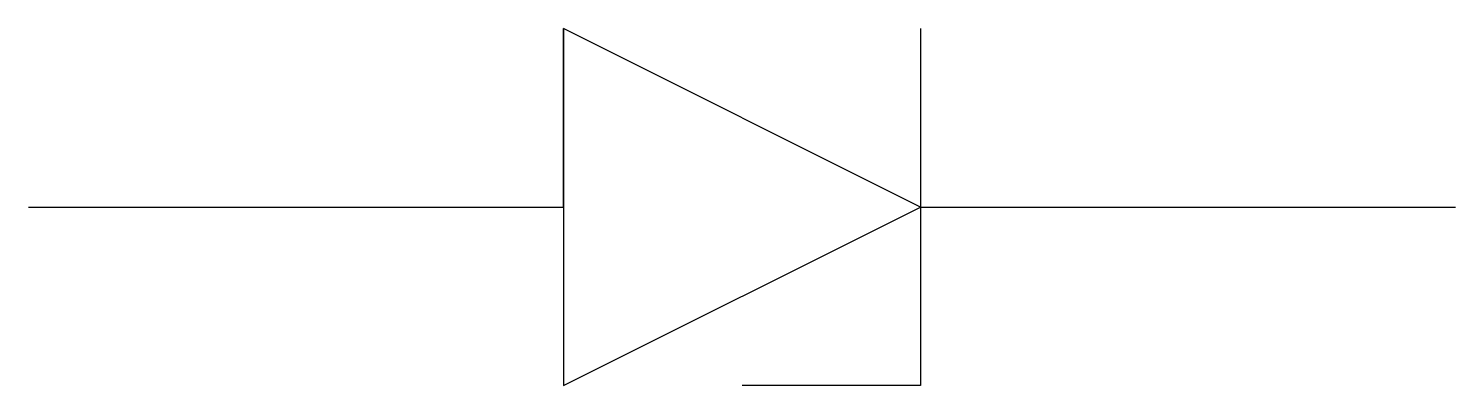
# Model space of a CAD drawing. Extents: x 0 to 40, y 0 to 10.
import ezdxf

# ---------------------------------------------------------------- set-up
doc = ezdxf.new("R2010")
doc.units = 0
doc.layers.get('0').update_dxf_attribs({"linetype": 'CONTINUOUS'})

msp = doc.modelspace()

# ---------------------------------------------------------------- linework, layer by layer
for p, q in [((15, 5), (15, 10)), ((15, 10), (15, 0)), ((25, 5), (15, 10)), ((25, 10), (25, 0)), ((0, 5), (10, 5)), ((10, 5), (15, 5)), ((15, 0), (25, 5)), ((25, 5), (40, 5)), ((25, 0), (20, 0))]:
    msp.add_line(p, q)

doc.saveas('drawing.dxf')
